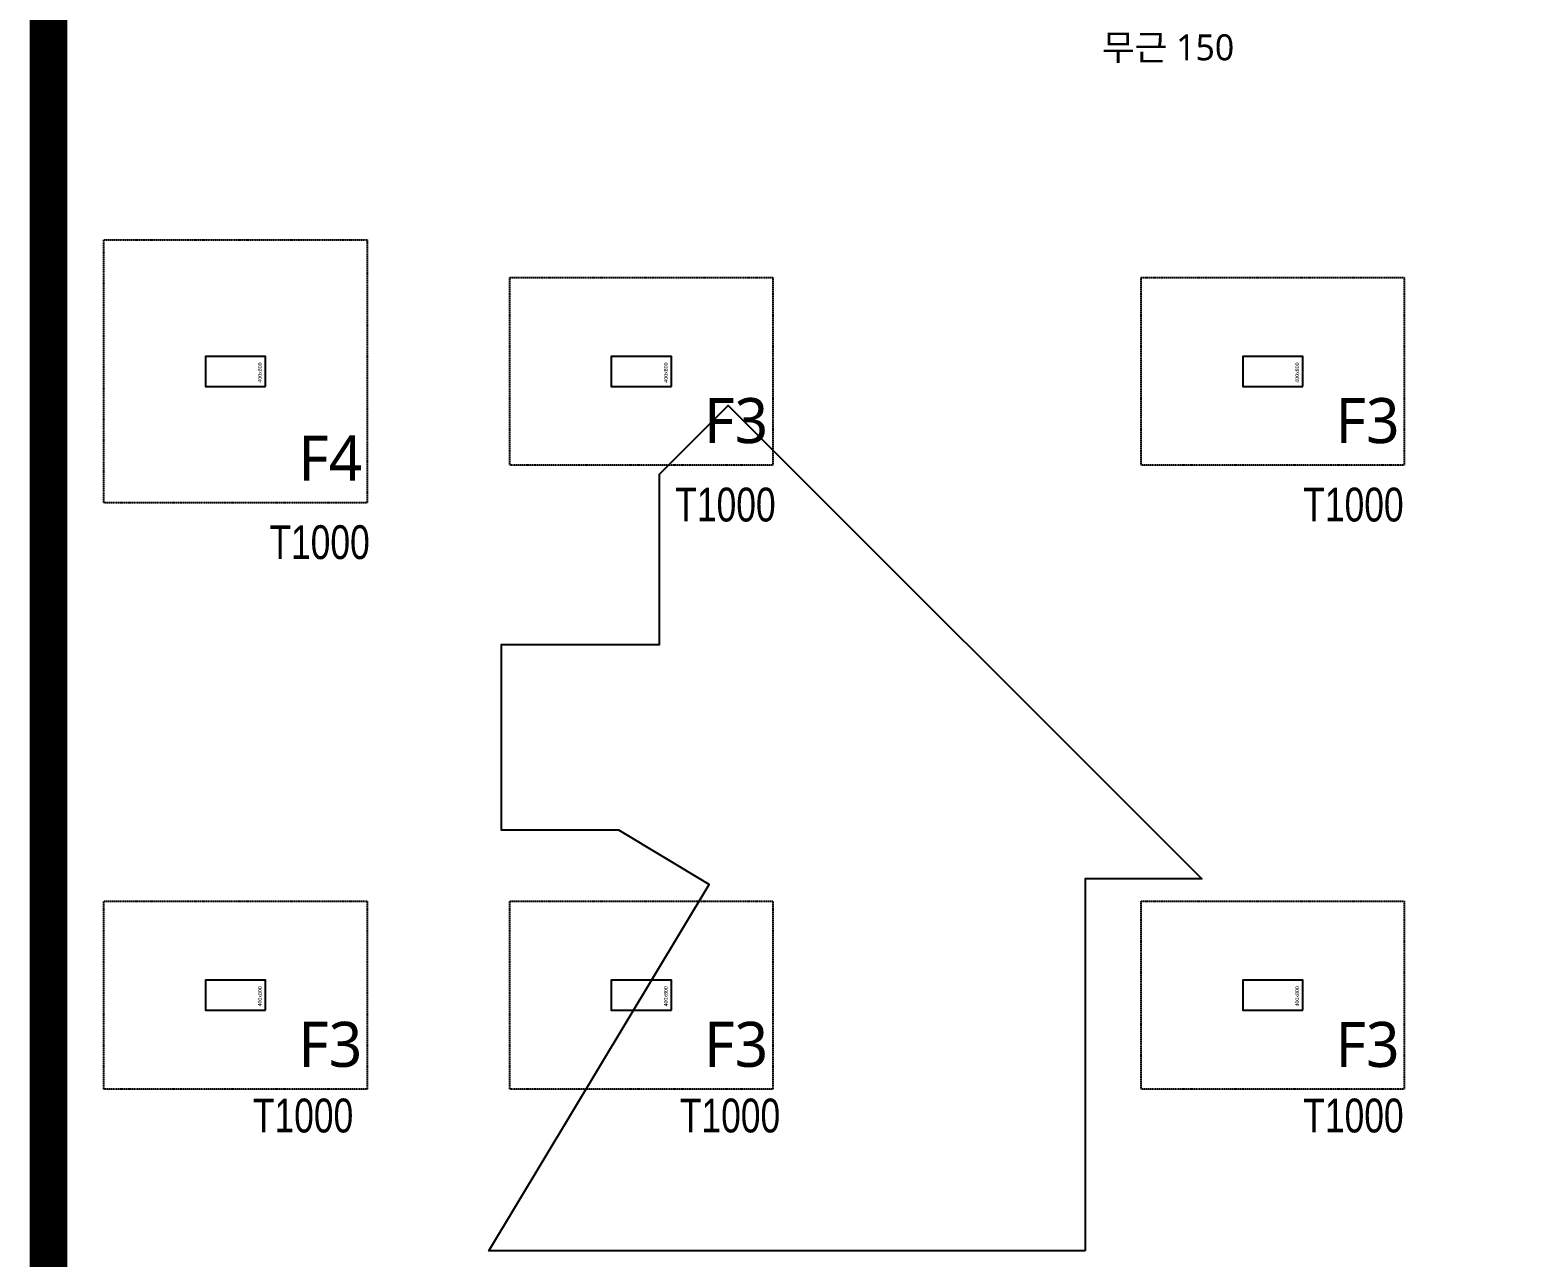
# Model space of a CAD drawing. Header units: millimetres. Extents: x 43843 to 1069877, y 60576 to 148433.
# Drawn here: x 574193 to 593931, y 86372 to 102708 of the extents above; entities that cross this region are included whole.
import ezdxf
from ezdxf.enums import TextEntityAlignment as Align

# ---------------------------------------------------------------- set-up
doc = ezdxf.new("R2010")
doc.units = ezdxf.units.MM
doc.linetypes.add('HID', pattern=[2.5, 1.5, -1])
doc.linetypes.add('HIDDEN', pattern=[0.375, 0.25, -0.125])
doc.layers.add('+S_LEVEL_TEXT(NO PLOT)', color=7, linetype='Continuous', plot=False)
doc.layers.add('DEFPOINT', color=142, linetype='Continuous', plot=False)
for name, color, linetype in [('-S_F', 7, 'Continuous'), ('-S_F_NAME', 7, 'Continuous'), ('8', 8, 'Continuous'), ('S-HAT_SLAB LEVEL', 7, 'Continuous'), ('XR-지하주차장$0$AA-COL', 2, 'Continuous'), ('기초', 7, 'Continuous')]:
    doc.layers.add(name, color=color, linetype=linetype)
doc.styles.add('EST', font='')
doc.styles.add('XR-지하주차장$0$Standard', font='arial.ttf')
doc.styles.add('맑은 고딕', font='malgun.ttf')
doc.styles.add('맑은고딕', font='malgun.ttf')
doc.styles.get('EST').set_extended_font_data('HYHeadLine-Medium')

# ---------------------------------------------------------------- blocks, each defined once
blk = doc.blocks.new('zw$D357')
at = {"layer": '-S_F', "linetype": 'HIDDEN', "lineweight": -3}
for points in [[(-55760, -32177), (-52260, -32177), (-52260, -35677), (-55760, -35677)], [(-50360, -32677), (-46860, -32677), (-46860, -35177), (-50360, -35177)], [(-41960, -32677), (-38460, -32677), (-38460, -35177), (-41960, -35177)], [(-55760, -40977), (-52260, -40977), (-52260, -43477), (-55760, -43477)], [(-50360, -40977), (-46860, -40977), (-46860, -43477), (-50360, -43477)], [(-41960, -40978), (-38460, -40978), (-38460, -43478), (-41960, -43478)]]:
    blk.add_lwpolyline(points, close=True, dxfattribs=at)
at = {"layer": 'S-HAT_SLAB LEVEL', "lineweight": -2}
blk.add_lwpolyline([(-42704, -45631), (-50639, -45631), (-47708, -40754), (-48912, -40031), (-50469, -40031), (-50469, -37561), (-48369, -37561), (-48369, -35295), (-47455, -34381), (-41155, -40681), (-42704, -40681), (-42704, -42626), (-42704, -45631)], dxfattribs=at)
at = {"layer": 'XR-지하주차장$0$AA-COL'}
for points in [[(-53610, -34127), (-53610, -33727), (-54410, -33727), (-54410, -34127)], [(-48210, -34127), (-48210, -33727), (-49010, -33727), (-49010, -34127)], [(-39810, -34127), (-39810, -33727), (-40610, -33727), (-40610, -34127)], [(-53610, -42427), (-53610, -42027), (-54410, -42027), (-54410, -42427)], [(-48210, -42427), (-48210, -42027), (-49010, -42027), (-49010, -42427)], [(-39810, -42427), (-39810, -42027), (-40610, -42027), (-40610, -42427)]]:
    blk.add_lwpolyline(points, close=True, dxfattribs=at)
at = {"layer": '기초', "color": 6, "linetype": 'HID', "ltscale": 3, "const_width": 500}
blk.add_lwpolyline([(-56498, -55179), (-56498, -13109), (-51183, -13099), (-51183, -15035), (-51183, -15035), (-51183, -15047), (-37285, -15025), (-37298, -6685), (-14910, -6684), (-14910, -24464), (-14910, -24464), (-14910, -24477), (-13109, -24477), (-13109, -55179)], close=True, dxfattribs=at)
at = {"layer": '+S_LEVEL_TEXT(NO PLOT)', "color": 252, "style": '맑은 고딕'}
blk.add_text('무근 150', height=345.8, dxfattribs=at).set_placement((-41602, -29788), align=Align.CENTER)
at = {"layer": 'Defpoints', "style": 'XR-지하주차장$0$Standard'}
for p in [(-53660, -34077), (-48260, -34077), (-39860, -34077), (-53660, -42377), (-48260, -42377), (-39860, -42377)]:
    blk.add_text('400x800', height=50, rotation=90, dxfattribs=at).set_placement(p)

msp = doc.modelspace()

# ---------------------------------------------------------------- linework, layer by layer
at = {"layer": 'DEFPOINT', "linetype": 'HID', "ltscale": 3}
msp.add_lwpolyline([(574442.819, 76909.035), (574443.35, 118979.041), (579757.648, 118989.866), (579757.648, 117053.764), (579757.667, 117053.764), (579757.667, 117041.749), (593656.144, 117063.418), (593643.142, 125403.045), (616031.367, 125404.471), (616031.367, 107624.035), (616031.386, 107624.035), (616031.386, 107612.02), (617831.81, 107611.979), (617832.09, 76909.035)], close=True, dxfattribs=at)

# ---------------------------------------------------------------- block references
at = {"layer": '8'}
msp.add_blockref('zw$D357', (630941.011, 132088.525), dxfattribs=at)

# ---------------------------------------------------------------- texts
at = {"layer": '-S_F_NAME', "lineweight": -3, "style": '맑은고딕'}
for s, p in [('F3', (583591.91, 97506.814)), ('F3', (591991.91, 97506.814)), ('F4', (578191.91, 97006.814)), ('F3', (578191.91, 89206.814)), ('F3', (583591.91, 89206.814)), ('F3', (591991.91, 89205.705))]:
    msp.add_text(s, height=600, rotation=360, dxfattribs=at).set_placement(p, align=Align.MIDDLE_CENTER)
at = {"layer": 'DEFPOINT', "color": 1, "style": 'EST', "width": 0.8}
for p in [(583449.599, 96389.093, 0), (591804.445, 96389.093, 0), (578049.599, 95889.093, 0), (577829.909, 88259.543, 0), (583510.107, 88259.543, 0), (591804.445, 88259.543, 0)]:
    msp.add_text('T1000', height=450, dxfattribs=at).set_placement(p, align=Align.MIDDLE_CENTER)

doc.saveas('drawing.dxf')
